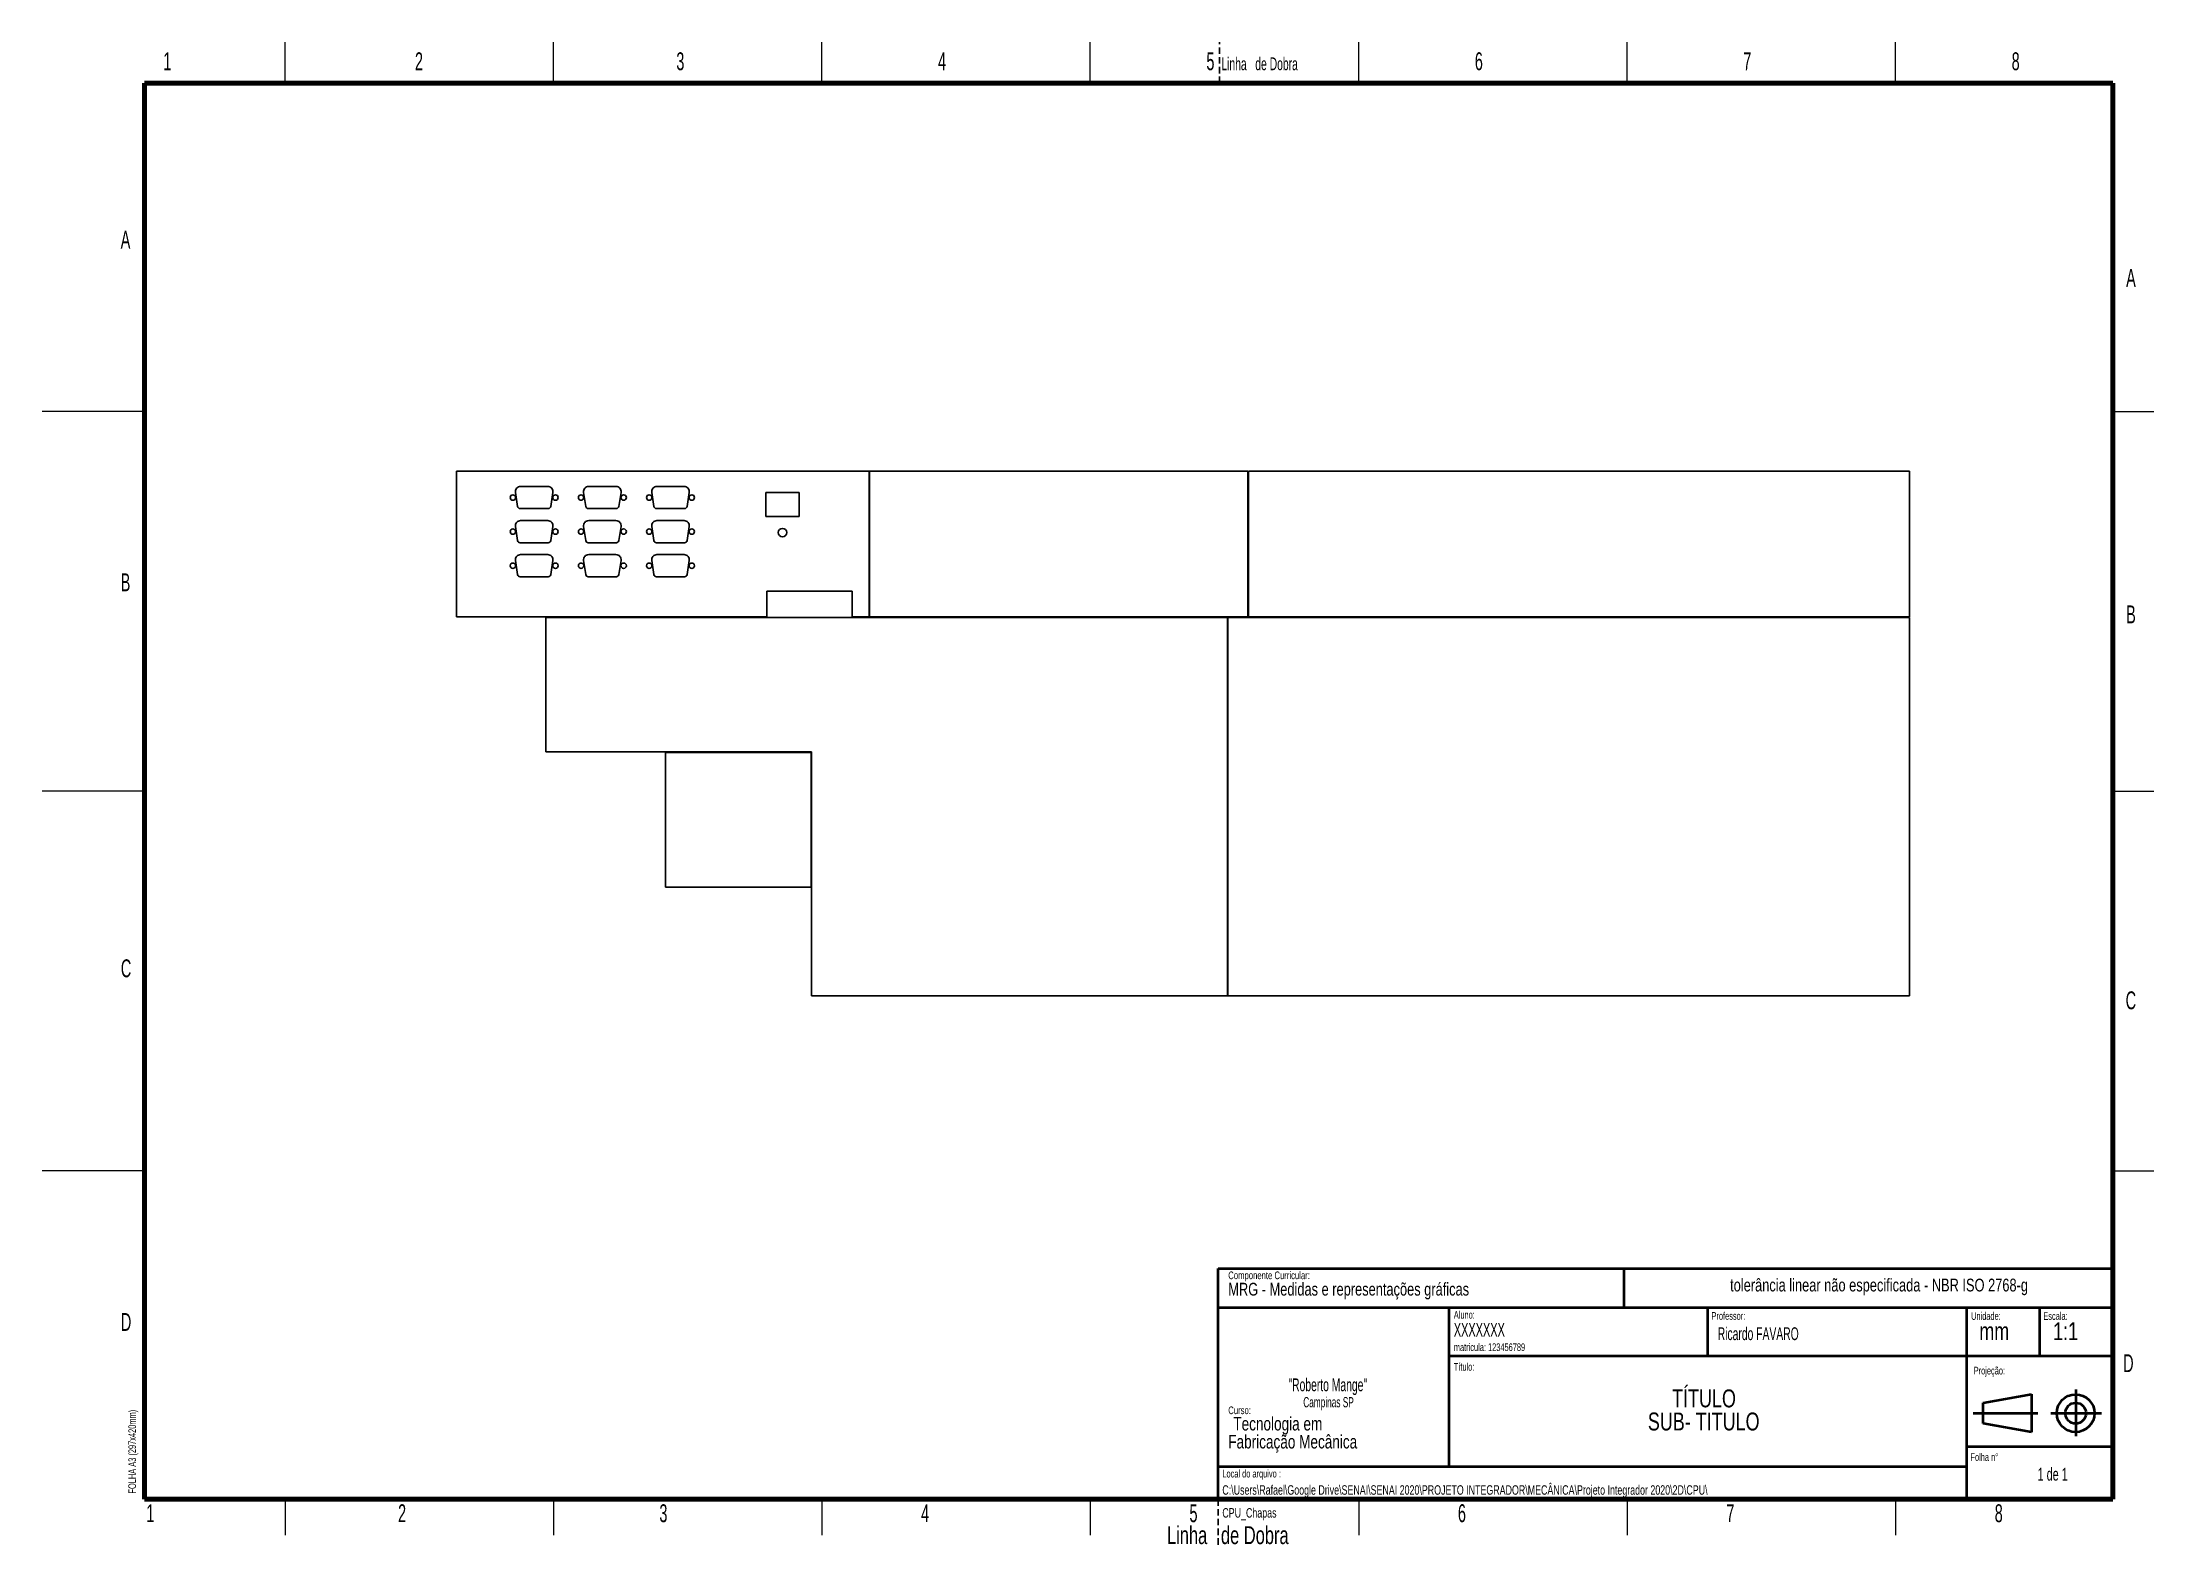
# Model space of a CAD drawing. Header units: millimetres. Extents: x 5 to 418, y 1 to 295.
import ezdxf

# ---------------------------------------------------------------- set-up
doc = ezdxf.new("R2010")
doc.units = ezdxf.units.MM
doc.linetypes.add('HIDDEN', pattern=[1.905, 1.27, -0.635])
doc.layers.add('LEGENDA', color=7, linetype='Continuous', lineweight=35)
doc.styles.add('SLDTEXTSTYLE0', font='TXT', dxfattribs={"width": 0.633333})
doc.styles.add('SLDTEXTSTYLE1', font='TXT', dxfattribs={"width": 0.605})
doc.styles.add('SLDTEXTSTYLE2', font='TXT', dxfattribs={"width": 0.7})
doc.styles.add('SLDTEXTSTYLE3', font='TXT', dxfattribs={"width": 0.75})
doc.styles.add('SLDTEXTSTYLE4', font='TXT', dxfattribs={"width": 0.6875})

# ---------------------------------------------------------------- blocks, each defined once
blk = doc.blocks.new('SW_NOTE_0')
at = {"layer": 'LEGENDA', "color": 0, "attachment_point": 1}
for s, insert, char_height, style in [('Local do arquivo :', (0, 1.93), 1.5, 'SLDTEXTSTYLE1'), ('C:\\\\Users\\\\Rafael\\\\Google Drive\\\\SENAI\\\\SENAI 2020\\\\PROJETO INTEGRADOR\\\\MECÂNICA\\\\Projeto Integrador 2020\\\\2D\\\\CPU\\\\', (0, -1.09), 1.8521, 'SLDTEXTSTYLE2'), ('CPU_Chapas', (0, -5.56), 1.852, 'SLDTEXTSTYLE2')]:
    blk.add_mtext(s, dxfattribs=dict(at, insert=insert, char_height=char_height, style=style))
blk = doc.blocks.new('SW_NOTE_0_1')
at = {"layer": 'LEGENDA', "color": 0, "attachment_point": 2, "style": 'SLDTEXTSTYLE1'}
for s, insert, char_height in [('"Roberto Mange"', (13.79, 3.22), 2.5), ('Campinas SP', (13.94, -0.42), 2)]:
    blk.add_mtext(s, dxfattribs=dict(at, insert=insert, char_height=char_height))
blk = doc.blocks.new('SW_NOTE_0_2')
at = {"layer": 'LEGENDA', "color": 0, "attachment_point": 1, "style": 'SLDTEXTSTYLE1'}
for s, insert, char_height in [('Aluno:', (0, 1.93), 1.5), ('XXXXXXX', (0, -0.43), 2.646), ('matricula: 123456789', (0, -4.41), 1.5)]:
    blk.add_mtext(s, dxfattribs=dict(at, insert=insert, char_height=char_height))
blk = doc.blocks.new('SW_NOTE_0_3')
at = {"layer": 'LEGENDA', "color": 0, "attachment_point": 1, "style": 'SLDTEXTSTYLE3'}
for s, insert, char_height in [('Curso:', (0, 1.93), 1.5), ('Tecnologia em', (0.99, -0.12), 2.6458), ('Fabricação Mecânica', (0, -3.64), 2.6458)]:
    blk.add_mtext(s, dxfattribs=dict(at, insert=insert, char_height=char_height))
blk = doc.blocks.new('SW_NOTE_0_4')
at = {"layer": 'LEGENDA', "color": 0, "char_height": 3.5, "attachment_point": 2, "style": 'SLDTEXTSTYLE3'}
for s, insert in [('TÍTULO', (7, 4.51)), ('SUB- TITULO', (6.94, -0.01))]:
    blk.add_mtext(s, dxfattribs=dict(at, insert=insert))
blk = doc.blocks.new('SW_NOTE_0_5')
at = {"layer": 'LEGENDA', "color": 0, "attachment_point": 1, "style": 'SLDTEXTSTYLE3'}
for s, insert, char_height in [('Componente Curricular:', (0, 1.93), 1.5), ('MRG - Medidas e representações gráficas', (0, -0.28), 2.5)]:
    blk.add_mtext(s, dxfattribs=dict(at, insert=insert, char_height=char_height))

msp = doc.modelspace()

# ---------------------------------------------------------------- linework, layer by layer
at = {"color": 7, "linetype": 'Continuous', "lineweight": 18}
for p, q in [((210, 287), (210, 295)), ((262.5, 287), (262.5, 295)), ((315, 287), (315, 295)), ((367.5, 287), (367.5, 295)), ((210, 10), (210, 3)), ((262.5, 10), (262.5, 3)), ((315, 10), (315, 3)), ((367.5, 10), (367.5, 3))]:
    msp.add_line(p, q, dxfattribs=at)
at = {"color": 7, "linetype": 'Continuous', "lineweight": 25}
for p, q in [((86.05, 182.61), (86.05, 211.08)), ((166.72, 211.08), (86.05, 211.08)), ((166.72, 182.61), (166.72, 211.08)), ((240.82, 211.08), (166.82, 211.08)), ((166.82, 211.08), (166.82, 182.61)), ((240.82, 182.61), (240.82, 211.08)), ((240.92, 211.08), (240.92, 182.61)), ((370.25, 211.08), (240.92, 211.08)), ((370.25, 182.61), (370.25, 211.08)), ((97.56, 206.96), (97.99, 204.2)), ((103.89, 208.11), (98.55, 208.11)), ((104.45, 204.2), (104.88, 206.96)), ((110.9, 206.96), (111.32, 204.2)), ((117.22, 208.11), (111.88, 208.11)), ((117.78, 204.2), (118.21, 206.96)), ((124.23, 206.96), (124.65, 204.2)), ((130.55, 208.11), (125.22, 208.11)), ((131.12, 204.2), (131.54, 206.96)), ((153.05, 206.91), (146.55, 206.91)), ((146.55, 206.91), (146.55, 202.24)), ((153.05, 202.24), (153.05, 206.91)), ((98.48, 203.78), (103.96, 203.78)), ((111.81, 203.78), (117.29, 203.78)), ((125.15, 203.78), (130.62, 203.78)), ((97.56, 200.29), (97.99, 197.53)), ((103.89, 201.44), (98.55, 201.44)), ((104.45, 197.53), (104.88, 200.29)), ((110.9, 200.29), (111.32, 197.53)), ((117.22, 201.44), (111.88, 201.44)), ((117.78, 197.53), (118.21, 200.29)), ((124.23, 200.29), (124.65, 197.53)), ((130.55, 201.44), (125.22, 201.44)), ((131.12, 197.53), (131.54, 200.29)), ((146.55, 202.24), (153.05, 202.24)), ((98.48, 197.11), (103.96, 197.11)), ((103.89, 194.78), (98.55, 194.78)), ((111.81, 197.11), (117.29, 197.11)), ((117.22, 194.78), (111.88, 194.78)), ((125.15, 197.11), (130.62, 197.11)), ((130.55, 194.78), (125.22, 194.78)), ((97.56, 193.63), (97.99, 190.87)), ((98.48, 190.44), (103.96, 190.44)), ((104.45, 190.87), (104.88, 193.63)), ((110.9, 193.63), (111.32, 190.87)), ((111.81, 190.44), (117.29, 190.44)), ((117.78, 190.87), (118.21, 193.63)), ((124.23, 193.63), (124.65, 190.87)), ((125.15, 190.44), (130.62, 190.44)), ((131.12, 190.87), (131.54, 193.63)), ((163.39, 187.61), (146.72, 187.61)), ((146.72, 187.61), (146.72, 182.61)), ((163.39, 182.61), (163.39, 187.61)), ((86.05, 182.61), (146.72, 182.61)), ((236.82, 182.51), (103.49, 182.51)), ((103.49, 182.51), (103.49, 156.18)), ((163.39, 182.61), (166.72, 182.61)), ((166.82, 182.61), (240.82, 182.61)), ((236.82, 108.51), (236.82, 182.51)), ((236.92, 182.51), (236.92, 108.51)), ((370.25, 182.51), (236.92, 182.51)), ((240.92, 182.61), (370.25, 182.61)), ((370.25, 108.51), (370.25, 182.51)), ((103.49, 156.18), (155.49, 156.18)), ((126.92, 156.08), (126.92, 129.74)), ((155.39, 156.08), (126.92, 156.08)), ((155.39, 129.74), (155.39, 156.08)), ((155.49, 156.18), (155.49, 108.51)), ((126.92, 129.74), (155.39, 129.74)), ((155.49, 108.51), (236.82, 108.51)), ((236.92, 108.51), (370.25, 108.51))]:
    msp.add_line(p, q, dxfattribs=at)
for centre, radius in [((97.05, 205.94), 0.527), ((105.38, 205.94), 0.527), ((110.39, 205.94), 0.527), ((118.72, 205.94), 0.527), ((123.72, 205.94), 0.527), ((132.05, 205.94), 0.527), ((97.05, 199.28), 0.527), ((105.38, 199.28), 0.527), ((110.39, 199.28), 0.527), ((118.72, 199.28), 0.527), ((123.72, 199.28), 0.527), ((132.05, 199.28), 0.527), ((149.8, 199.08), 0.833), ((97.05, 192.61), 0.527), ((105.38, 192.61), 0.527), ((110.39, 192.61), 0.527), ((118.72, 192.61), 0.527), ((123.72, 192.61), 0.527), ((132.05, 192.61), 0.527)]:
    msp.add_circle(centre, radius, dxfattribs=at)
for centre, radius, start, end in [((98.55, 207.11), 1, 90, 188.7462), ((103.89, 207.11), 1, 351.2538, 90), ((111.88, 207.11), 1, 90, 188.7462), ((117.22, 207.11), 1, 351.2538, 90), ((125.22, 207.11), 1, 90, 188.7462), ((130.55, 207.11), 1, 351.2538, 90), ((98.48, 204.28), 0.5, 188.7462, 270), ((103.96, 204.28), 0.5, 270, 351.2538), ((111.81, 204.28), 0.5, 188.7462, 270), ((117.29, 204.28), 0.5, 270, 351.2538), ((125.15, 204.28), 0.5, 188.7462, 270), ((130.62, 204.28), 0.5, 270, 351.2538), ((98.55, 200.44), 1, 90, 188.7462), ((103.89, 200.44), 1, 351.2538, 90), ((111.88, 200.44), 1, 90, 188.7462), ((117.22, 200.44), 1, 351.2538, 90), ((125.22, 200.44), 1, 90, 188.7462), ((130.55, 200.44), 1, 351.2538, 90), ((98.55, 193.78), 1, 90, 188.7462), ((98.48, 197.61), 0.5, 188.7462, 270), ((103.89, 193.78), 1, 351.2538, 90), ((103.96, 197.61), 0.5, 270, 351.2538), ((111.88, 193.78), 1, 90, 188.7462), ((111.81, 197.61), 0.5, 188.7462, 270), ((117.22, 193.78), 1, 351.2538, 90), ((117.29, 197.61), 0.5, 270, 351.2538), ((125.22, 193.78), 1, 90, 188.7462), ((125.15, 197.61), 0.5, 188.7462, 270), ((130.55, 193.78), 1, 351.2538, 90), ((130.62, 197.61), 0.5, 270, 351.2538), ((98.48, 190.94), 0.5, 188.7462, 270), ((103.96, 190.94), 0.5, 270, 351.2538), ((111.81, 190.94), 0.5, 188.7462, 270), ((117.29, 190.94), 0.5, 270, 351.2538), ((125.15, 190.94), 0.5, 188.7462, 270), ((130.62, 190.94), 0.5, 270, 351.2538)]:
    msp.add_arc(centre, radius, start, end, dxfattribs=at)
at = {"layer": 'LEGENDA', "lineweight": 18}
for p, q in [((52.5, 287), (52.5, 295)), ((105, 287), (105, 295)), ((157.5, 287), (157.5, 295)), ((25, 222.75), (5, 222.75)), ((410, 222.75), (418, 222.75)), ((25, 148.5), (5, 148.5)), ((410, 148.5), (418, 148.5)), ((25, 74.25), (5, 74.25)), ((410, 74.25), (418, 74.25)), ((52.5, 10), (52.5, 3)), ((105, 10), (105, 3)), ((157.5, 10), (157.5, 3))]:
    msp.add_line(p, q, dxfattribs=at)
at = {"layer": 'LEGENDA', "linetype": 'HIDDEN', "lineweight": 25}
for p, q in [((235.26, 287), (235.26, 295)), ((235, 10), (235, 1.11))]:
    msp.add_line(p, q, dxfattribs=at)
at = {"layer": 'LEGENDA', "lineweight": 70}
for p, q in [((25, 10), (25, 287)), ((25, 287), (410, 287)), ((410, 10), (410, 287)), ((25, 10), (410, 10))]:
    msp.add_line(p, q, dxfattribs=at)
at = {"layer": 'LEGENDA'}
for p, q in [((235, 10), (235, 55.12)), ((235, 55.12), (410, 55.12)), ((314.35, 55.12), (314.35, 47.53)), ((235, 47.53), (410, 47.53)), ((280.11, 47.53), (280.11, 16.45)), ((330.74, 47.53), (330.74, 38.08)), ((381.37, 47.53), (381.37, 10)), ((395.68, 47.53), (395.68, 38.08)), ((280.11, 38.08), (381.37, 38.08)), ((381.37, 38.08), (410, 38.08)), ((384.6, 28.87), (394.09, 30.54)), ((394.09, 30.54), (394.09, 23.15)), ((402.78, 31.5), (402.78, 22.35)), ((382.7, 26.84), (395.3, 26.84)), ((384.6, 24.81), (384.6, 28.87)), ((397.86, 26.84), (407.77, 26.84)), ((381.37, 20.31), (410, 20.31)), ((235, 16.45), (381.37, 16.45))]:
    msp.add_line(p, q, dxfattribs=at)
at = {"layer": 'LEGENDA', "lineweight": 35}
msp.add_line((394.09, 23.15), (384.6, 24.81), dxfattribs=at)
at = {"layer": 'LEGENDA'}
for radius in [3.69, 2.03]:
    msp.add_circle((402.72, 26.84), radius, dxfattribs=at)

# ---------------------------------------------------------------- block references
for name, p in [('SW_NOTE_0_5', (236.98, 52.63)), ('SW_NOTE_0_2', (281.09, 44.91)), ('SW_NOTE_0_1', (242.65, 30.42)), ('SW_NOTE_0_4', (323.03, 26.98)), ('SW_NOTE_0_3', (236.98, 26.23)), ('SW_NOTE_0', (235.82, 13.84))]:
    msp.add_blockref(name, p, dxfattribs=at)

# ---------------------------------------------------------------- texts
for s, insert, char_height, attachment_point, style in [('1', (29.46, 293.03), 3.5, 2, 'SLDTEXTSTYLE1'), ('2', (78.69, 293.03), 3.5, 2, 'SLDTEXTSTYLE1'), ('3', (129.81, 293.03), 3.5, 2, 'SLDTEXTSTYLE1'), ('4', (180.99, 293.03), 3.5, 2, 'SLDTEXTSTYLE1'), ('5', (233.49, 293.03), 3.5, 2, 'SLDTEXTSTYLE1'), ('Linha   de Dobra', (235.63, 292.03), 2.5, 1, 'SLDTEXTSTYLE1'), ('6', (285.99, 293.03), 3.5, 2, 'SLDTEXTSTYLE1'), ('7', (338.49, 293.03), 3.5, 2, 'SLDTEXTSTYLE1'), ('8', (390.99, 293.03), 3.5, 2, 'SLDTEXTSTYLE1'), ('A', (21.29, 258.14), 3.5, 2, 'SLDTEXTSTYLE1'), ('A', (413.54, 250.65), 3.5, 2, 'SLDTEXTSTYLE1'), ('B', (21.29, 191.11), 3.5, 2, 'SLDTEXTSTYLE1'), ('B', (413.54, 184.84), 3.5, 2, 'SLDTEXTSTYLE1'), ('C', (21.4, 115.61), 3.5, 2, 'SLDTEXTSTYLE1'), ('C', (413.52, 109.35), 3.5, 2, 'SLDTEXTSTYLE1'), ('tolerância linear não especificada - NBR ISO 2768-g', (364.27, 53.16), 2.5, 2, 'SLDTEXTSTYLE3'), ('D', (21.4, 46.43), 3.5, 2, 'SLDTEXTSTYLE1'), ('Professor:', (331.5, 46.62), 1.5, 1, 'SLDTEXTSTYLE2'), ('Unidade:', (382.27, 46.6), 1.5, 1, 'SLDTEXTSTYLE2'), ('Escala:', (396.4, 46.6), 1.5, 1, 'SLDTEXTSTYLE2'), ('Ricardo FAVARO', (332.71, 43.64), 2.5, 1, 'SLDTEXTSTYLE1'), ('mm', (383.88, 44.63), 3.5, 1, 'SLDTEXTSTYLE3'), ('1:1', (398.31, 44.63), 3.5, 1, 'SLDTEXTSTYLE3'), ('D', (413.03, 38.37), 3.5, 2, 'SLDTEXTSTYLE1'), ('Título:', (281.08, 36.66), 1.5, 1, 'SLDTEXTSTYLE2'), ('Projeção:', (382.78, 35.92), 1.5, 1, 'SLDTEXTSTYLE2'), ('Folha n°', (382.15, 19.01), 1.5, 1, 'SLDTEXTSTYLE2'), ('1 de 1', (398.23, 16.16), 2.5, 2, 'SLDTEXTSTYLE0'), ('1', (26.15, 9.03), 3.5, 2, 'SLDTEXTSTYLE1'), ('2', (75.38, 9.03), 3.5, 2, 'SLDTEXTSTYLE1'), ('3', (126.5, 9.03), 3.5, 2, 'SLDTEXTSTYLE1'), ('4', (177.68, 9.03), 3.5, 2, 'SLDTEXTSTYLE1'), ('5', (230.18, 9.03), 3.5, 2, 'SLDTEXTSTYLE1'), ('6', (282.68, 9.03), 3.5, 2, 'SLDTEXTSTYLE1'), ('7', (335.18, 9.03), 3.5, 2, 'SLDTEXTSTYLE1'), ('8', (387.68, 9.03), 3.5, 2, 'SLDTEXTSTYLE1'), ('Linha   de Dobra', (224.99, 4.74), 3.5, 1, 'SLDTEXTSTYLE4')]:
    msp.add_mtext(s, dxfattribs=dict(at, insert=insert, char_height=char_height, attachment_point=attachment_point, style=style))
at = {"layer": 'LEGENDA', "insert": (21.84, 11.13), "char_height": 1.5, "attachment_point": 1, "rotation": 90, "style": 'SLDTEXTSTYLE1'}
msp.add_mtext('FOLHA A3 (297x420mm)', dxfattribs=at)

doc.saveas('drawing.dxf')
